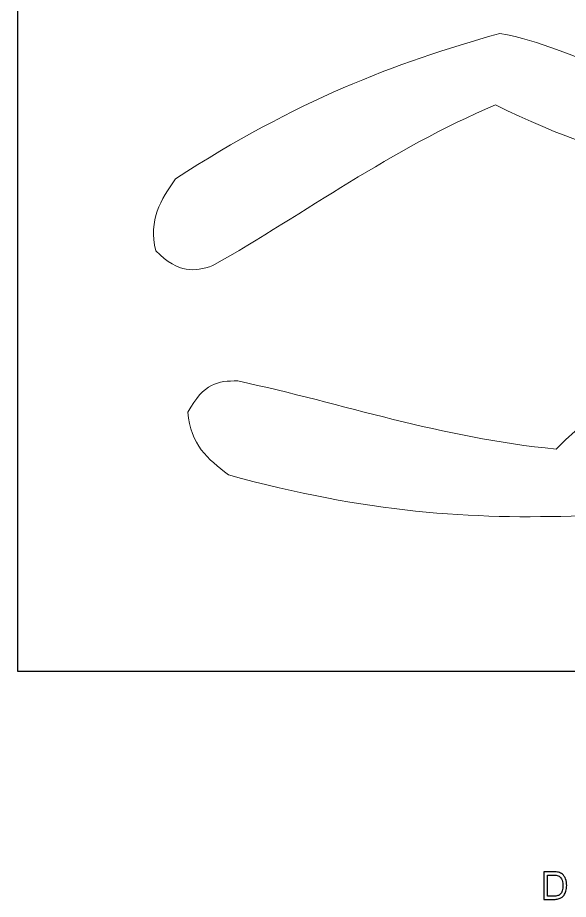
# Model space of a CAD drawing. Header units: millimetres. Extents: x -389 to 572, y -144 to 224.
# Drawn here: x 98.2 to 219.6, y -144 to 50.5 of the extents above; entities that cross this region are included whole.
import ezdxf

# ---------------------------------------------------------------- set-up
doc = ezdxf.new("R2010")
doc.units = ezdxf.units.MM
doc.header["$MEASUREMENT"] = 0
doc.layers.add('Layer 1', color=7, linetype='Continuous')

msp = doc.modelspace()

# ---------------------------------------------------------------- linework, layer by layer
at = {"layer": 'Layer 1', "color": 7}
msp.add_open_spline([(308.1016, -93.6553), (308.1016, -93.6553), (98.1988, -93.6553), (98.1988, -93.6553), (98.1988, -93.6553), (98.1988, -93.6553), (98.1988, 203.3131), (98.1988, 203.3131), (98.1988, 203.3131), (98.1988, 203.3131), (308.1016, 203.3131), (308.1016, 203.3131), (308.1016, 203.3131), (308.1016, 203.3131), (308.1016, -93.6553), (308.1016, -93.6553)], degree=3, knots=[0, 0, 0, 0, 0.2, 0.2, 0.2, 0.2, 0.4, 0.4, 0.4, 0.4, 0.6, 0.6, 0.6, 0.6, 1, 1, 1, 1], dxfattribs=at)
at = {"layer": 'Layer 1', "lineweight": 20}
for points in [[(141.2377, -4.1908), (162.0163, 7.6272), (180.0432, 21.2444), (203.5735, 31.2633), (203.5735, 31.2633), (231.7252, 17.2228), (256.3138, 13.695), (281.5727, 11.4019), (281.5727, 11.4019), (279.4207, 15.5647), (277.2688, 19.7275), (275.1169, 23.8903), (275.1169, 23.8903), (265.5213, 21.4914), (246.5419, 28.1942), (227.9505, 39.2714), (227.9505, 39.2714), (220.648, 41.9525), (213.8041, 45.3039), (204.526, 47.0325), (204.526, 47.0325), (180.9957, 40.4003), (159.7232, 32.2511), (133.018, 14.965), (133.018, 14.965), (129.6666, 10.2378), (127.056, 6.0045), (128.6435, -0.9453), (128.6435, -0.9453), (133.9352, -6.0606), (137.0749, -5.5314), (141.2377, -4.1908)], [(146.741, -29.6261), (170.1302, -34.6356), (191.4027, -42.185), (216.9085, -44.6544), (216.9085, -44.6544), (239.4863, -22.7469), (261.8877, -11.9872), (285.2769, -2.18), (285.2769, -2.18), (284.4655, -6.8014), (283.6894, -11.3875), (282.878, -16.0089), (282.878, -16.0089), (273.0002, -16.6439), (256.9135, -28.7442), (242.5202, -44.9014), (242.5202, -44.9014), (236.3819, -49.6992), (230.8785, -54.9556), (222.553, -59.3653), (222.553, -59.3653), (198.1055, -60.1767), (175.3513, -58.8008), (144.6949, -50.3342), (144.6949, -50.3342), (140.0735, -46.8417), (136.2988, -43.6667), (135.7344, -36.5406), (135.7344, -36.5406), (139.2269, -30.0142), (142.3666, -29.5908), (146.741, -29.6261)]]:
    msp.add_open_spline(points, degree=3, knots=[0, 0, 0, 0, 0.11111111, 0.11111111, 0.11111111, 0.11111111, 0.22222222, 0.22222222, 0.22222222, 0.22222222, 0.33333333, 0.33333333, 0.33333333, 0.33333333, 0.44444444, 0.44444444, 0.44444444, 0.44444444, 0.55555556, 0.55555556, 0.55555556, 0.55555556, 0.66666667, 0.66666667, 0.66666667, 0.66666667, 0.77777778, 0.77777778, 0.77777778, 0.77777778, 1, 1, 1, 1], dxfattribs=at)
at = {"layer": 'Layer 1', "color": 250}
for points, knots in [([(214.248, -143.965), (214.248, -143.965), (214.248, -137.9028), (214.248, -137.9028), (214.248, -137.9028), (214.248, -137.9028), (216.3365, -137.9028), (216.3365, -137.9028), (216.3365, -137.9028), (216.8078, -137.9028), (217.1676, -137.9311), (217.416, -137.9889), (217.416, -137.9889), (217.7631, -138.0694), (218.0595, -138.2147), (218.305, -138.4235), (218.305, -138.4235), (218.6253, -138.6945), (218.8638, -139.0388), (219.0218, -139.4593), (219.0218, -139.4593), (219.1813, -139.8798), (219.2603, -140.361), (219.2603, -140.9015), (219.2603, -140.9015), (219.2603, -141.3615), (219.2067, -141.7693), (219.0995, -142.1249), (219.0995, -142.1249), (218.9922, -142.4805), (218.8539, -142.7754), (218.686, -143.0083), (218.686, -143.0083), (218.5167, -143.2411), (218.3332, -143.4245), (218.1328, -143.5572), (218.1328, -143.5572), (217.9339, -143.6912), (217.6926, -143.7928), (217.4103, -143.862), (217.4103, -143.862), (217.1267, -143.9311), (216.8022, -143.965), (216.4353, -143.965), (216.4353, -143.965), (216.4353, -143.965), (214.248, -143.965), (214.248, -143.965)], [0, 0, 0, 0, 0.07692308, 0.07692308, 0.07692308, 0.07692308, 0.15384615, 0.15384615, 0.15384615, 0.15384615, 0.23076923, 0.23076923, 0.23076923, 0.23076923, 0.30769231, 0.30769231, 0.30769231, 0.30769231, 0.38461538, 0.38461538, 0.38461538, 0.38461538, 0.46153846, 0.46153846, 0.46153846, 0.46153846, 0.53846154, 0.53846154, 0.53846154, 0.53846154, 0.61538462, 0.61538462, 0.61538462, 0.61538462, 0.69230769, 0.69230769, 0.69230769, 0.69230769, 0.76923077, 0.76923077, 0.76923077, 0.76923077, 0.84615385, 0.84615385, 0.84615385, 0.84615385, 1, 1, 1, 1]), ([(215.0524, -143.2538), (215.0524, -143.2538), (216.345, -143.2538), (216.345, -143.2538), (216.345, -143.2538), (216.7443, -143.2538), (217.0576, -143.2171), (217.2848, -143.1423), (217.2848, -143.1423), (217.5119, -143.0675), (217.6926, -142.9631), (217.828, -142.8276), (217.828, -142.8276), (218.0171, -142.6371), (218.1653, -142.3803), (218.2711, -142.0586), (218.2711, -142.0586), (218.377, -141.7368), (218.4306, -141.3474), (218.4306, -140.8888), (218.4306, -140.8888), (218.4306, -140.2538), (218.3262, -139.7655), (218.1187, -139.424), (218.1187, -139.424), (217.9113, -139.0825), (217.6587, -138.8539), (217.361, -138.7382), (217.361, -138.7382), (217.1465, -138.655), (216.8007, -138.614), (216.3238, -138.614), (216.3238, -138.614), (216.3238, -138.614), (215.0524, -138.614), (215.0524, -138.614), (215.0524, -138.614), (215.0524, -138.614), (215.0524, -143.2538), (215.0524, -143.2538)], [0, 0, 0, 0, 0.09090909, 0.09090909, 0.09090909, 0.09090909, 0.18181818, 0.18181818, 0.18181818, 0.18181818, 0.27272727, 0.27272727, 0.27272727, 0.27272727, 0.36363636, 0.36363636, 0.36363636, 0.36363636, 0.45454545, 0.45454545, 0.45454545, 0.45454545, 0.54545455, 0.54545455, 0.54545455, 0.54545455, 0.63636364, 0.63636364, 0.63636364, 0.63636364, 0.72727273, 0.72727273, 0.72727273, 0.72727273, 0.81818182, 0.81818182, 0.81818182, 0.81818182, 1, 1, 1, 1])]:
    msp.add_open_spline(points, degree=3, knots=knots, dxfattribs=at)

doc.saveas('drawing.dxf')
